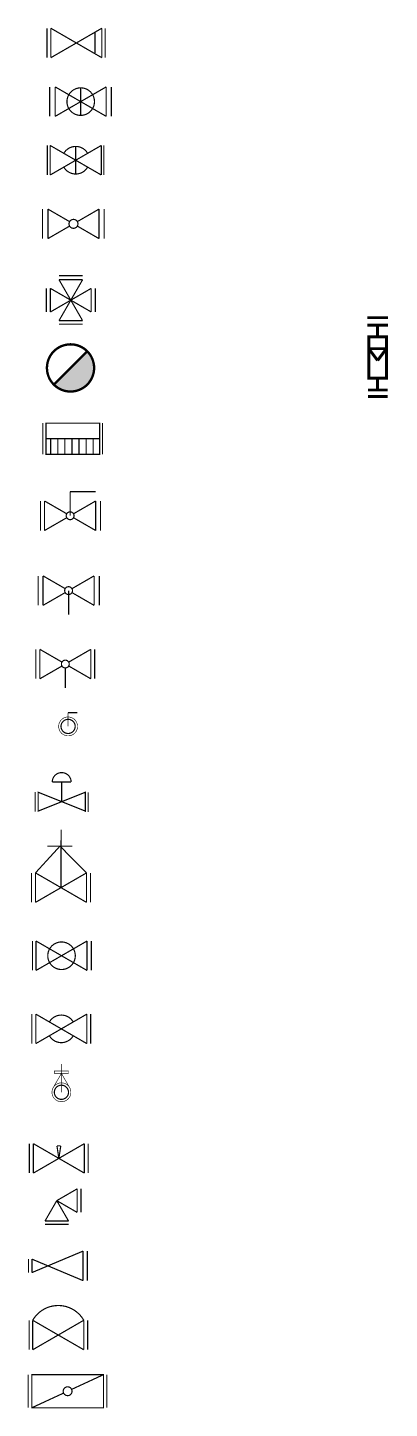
# Model space of a CAD drawing. Extents: x 17 to 170, y -7 to 578.
import ezdxf

# ---------------------------------------------------------------- set-up
doc = ezdxf.new("R2010")
doc.units = 0
doc.linetypes.add('CONTINUOUS1', pattern=[0])
doc.layers.get('0').update_dxf_attribs({"linetype": 'CONTINUOUS'})
doc.layers.add('003_THICK', color=7, linetype='CONTINUOUS1')

# ---------------------------------------------------------------- blocks, each defined once
blk = doc.blocks.new('碟筏')
at = {"layer": '003_THICK', "const_width": 0.5}
for points in [[(17.19, 7.01), (17.19, -7.01)], [(18.71, 7.01), (49.1, 7.01), (49.1, -7.01), (18.71, -7.01), (18.71, 7.01)], [(35.6, 0.78), (49.1, 7.01)], [(49.1, 7.01), (49.1, -7.01)], [(50.51, 7.01), (50.51, -7.01)], [(18.71, -7.01), (32.21, -0.78)]]:
    blk.add_lwpolyline(points, dxfattribs=at)
blk.add_lwpolyline([(32.04, 0, 1), (35.77, 0, 1), (32.04, 0, 1)], format="xyb", dxfattribs=at)
blk = doc.blocks.new('隔膜阀')
at = {"layer": '003_THICK', "const_width": 0.5}
blk.add_lwpolyline([(40.76, 30.06, 0.57735), (19.11, 30.06, 0.57735)], format="xyb", dxfattribs=at)
for points in [[(17.62, 30.06), (17.62, 17.56)], [(19.11, 17.56), (40.76, 30.06)], [(19.11, 30.06), (40.76, 17.56)], [(19.11, 30.06), (19.11, 17.56)], [(40.76, 30.06), (40.76, 17.56)], [(42.37, 30.06), (42.37, 17.56)]]:
    blk.add_lwpolyline(points, dxfattribs=at)
blk = doc.blocks.new('减压阀')
at = {"layer": '003_THICK', "const_width": 0.5}
for points in [[(40.45, 59.35), (18.8, 50.26)], [(40.45, 59.35), (40.45, 46.85)], [(42.27, 59.35), (42.27, 46.85)], [(17.31, 55.94), (17.31, 50.26)], [(18.8, 55.94), (40.45, 46.85)], [(18.8, 55.94), (18.8, 50.26)]]:
    blk.add_lwpolyline(points, dxfattribs=at)
blk = doc.blocks.new('角筏')
at = {"layer": '003_THICK', "const_width": 0.5}
for points in [[(0, 16.87), (8.66, 21.87)], [(8.66, 21.87), (8.66, 11.87)], [(10.29, 21.87), (10.29, 11.87)], [(0, 16.87), (-5, 8.21)], [(0, 16.87), (8.66, 11.87)], [(0, 16.87), (5, 8.21)], [(-5, 8.21), (5, 8.21)], [(-5, 6.8), (5, 6.8)]]:
    blk.add_lwpolyline(points, dxfattribs=at)
blk = doc.blocks.new('节流筏')
at = {"layer": '003_THICK', "const_width": 0.5}
for points in [[(16.66, 6.25), (16.66, -6.25)], [(18.37, 6.25), (40.02, -6.25)], [(18.37, -6.25), (40.02, 6.25)], [(18.37, 6.25), (18.37, -6.25)], [(40.02, 6.25), (40.02, -6.25)], [(41.62, 6.25), (41.62, -6.25)], [(28.38, 5.31), (30.01, 5.31)], [(29.2, 0), (28.38, 5.31)], [(29.2, 0), (30.01, 5.31)]]:
    blk.add_lwpolyline(points, dxfattribs=at)
blk = doc.blocks.new('截止筏（侧视）')
at = {"layer": '003_THICK', "const_width": 0.25}
for points in [[(0, 0), (0, 12)], [(0, 8), (-3.46, 2)], [(-3, 9), (-3, 8), (3, 8), (3, 9), (-3, 9)], [(0, 8), (3.46, 2)]]:
    blk.add_lwpolyline(points, dxfattribs=at)
at = {"layer": '003_THICK'}
for points, const_width in [([(-4, 0, 1), (4, 0, 1), (-4, 0, 1)], 0.25), ([(-3, 0, 1), (3, 0, 1), (-3, 0, 1)], 0.5)]:
    blk.add_lwpolyline(points, format="xyb", dxfattribs=dict(at, const_width=const_width))
blk = doc.blocks.new('截止阀（手柄向后）')
at = {"layer": '003_THICK', "const_width": 0.5}
for points in [[(0, 6.25), (0, -6.25)], [(1.64, 6.25), (23.29, -6.25)], [(1.64, -6.25), (23.29, 6.25)], [(1.64, 6.25), (1.64, -6.25)], [(23.29, 6.25), (23.29, -6.25)], [(24.92, 6.25), (24.92, -6.25)]]:
    blk.add_lwpolyline(points, dxfattribs=at)
for points in [[(17.52, 2.92, 0.57735), (7.41, 2.92, 0.57735)], [(7.41, -2.92, 0.57735), (17.52, -2.92, 0.57735)]]:
    blk.add_lwpolyline(points, format="xyb", dxfattribs=at)
blk = doc.blocks.new('截止阀（手柄向前）')
at = {"layer": '003_THICK', "const_width": 0.5}
for points in [[(0, 6.25), (0, -6.25)], [(1.48, 6.25), (1.48, -6.25)], [(1.48, 6.25), (23.13, -6.25)], [(1.48, -6.25), (23.13, 6.25)], [(23.13, 6.25), (23.13, -6.25)], [(24.97, 6.25), (24.97, -6.25)]]:
    blk.add_lwpolyline(points, dxfattribs=at)
blk.add_lwpolyline([(6.47, 0, 1), (18.14, 0, 1), (6.47, 0, 1)], format="xyb", dxfattribs=at)
blk = doc.blocks.new('截止阀（手柄向上）')
at = {"layer": '003_THICK', "const_width": 0.5}
for points in [[(31.1, 213.28), (31.15, 237.81)], [(20.28, 219.53), (30.67, 230.87)], [(25.38, 230.87), (35.95, 230.87)], [(41.93, 219.53), (30.67, 230.87)], [(18.61, 219.53), (18.61, 207.03)], [(20.28, 207.03), (41.93, 219.53)], [(20.28, 219.53), (41.93, 207.03)], [(20.28, 219.53), (20.28, 207.03)], [(41.93, 219.53), (41.93, 207.03)], [(43.59, 219.53), (43.59, 207.03)]]:
    blk.add_lwpolyline(points, dxfattribs=at)
blk = doc.blocks.new('气动薄膜调节阀')
at = {"const_width": 0.25}
blk.add_lwpolyline([(7.62, 4.18, 1), (3.62, 4.18, 1)], format="xyb", dxfattribs=at)
for points in [[(3.62, 4.18), (7.62, 4.18)], [(5.62, 0.02), (5.62, 4.18)], [(0, -2.08), (0, 2.08)], [(0.63, -1.98), (0.63, 2.02), (10.63, -1.98), (10.63, 2.02), (0.63, -1.98)], [(11.23, -2.13), (11.23, 2.03)]]:
    blk.add_lwpolyline(points, dxfattribs=at)
blk = doc.blocks.new('球筏（侧视）')
at = {"layer": '003_THICK'}
for points, const_width in [([(0, 5.79), (3.97, 5.79)], 0.5), ([(0, 0), (0, 5.79)], 0.25)]:
    blk.add_lwpolyline(points, dxfattribs=dict(at, const_width=const_width))
for points, const_width in [([(-4, 0, 1), (4, 0, 1), (-4, 0, 1)], 0.25), ([(-3, 0, 1), (3, 0, 1), (-3, 0, 1)], 0.5)]:
    blk.add_lwpolyline(points, format="xyb", dxfattribs=dict(at, const_width=const_width))
blk = doc.blocks.new('球阀（手柄向后）')
at = {"layer": '003_THICK', "const_width": 0.5}
for points in [[(16.68, 6.25), (16.68, -6.25)], [(18.37, 6.25), (18.37, -6.25)], [(18.37, 6.25), (27.77, 0.83)], [(30.63, 0.83), (40.02, 6.25)], [(40.02, 6.25), (40.02, -6.25)], [(41.64, 6.25), (41.64, -6.25)], [(18.37, -6.25), (27.77, -0.83)], [(29.2, -1.65), (29.2, -10.18)], [(30.63, -0.83), (40.02, -6.25)]]:
    blk.add_lwpolyline(points, dxfattribs=at)
blk.add_lwpolyline([(27.54, 0, 1), (30.85, 0, 1), (27.54, 0, 1)], format="xyb", dxfattribs=at)
blk = doc.blocks.new('球阀')
at = {"layer": '003_THICK', "const_width": 0.5}
for points in [[(16.3, 6.25), (16.3, -6.25)], [(18.37, 6.25), (27.77, 0.83)], [(18.37, 6.25), (18.37, -6.25)], [(30.63, 0.83), (40.02, 6.25)], [(40.02, 6.25), (40.02, -6.25)], [(42.21, 6.25), (42.21, -6.25)], [(29.2, 0), (29.2, -10.18)], [(18.37, -6.25), (27.77, -0.83)], [(30.63, -0.83), (40.02, -6.25)]]:
    blk.add_lwpolyline(points, dxfattribs=at)
blk.add_lwpolyline([(27.54, 0, 1), (30.85, 0, 1), (27.54, 0, 1)], format="xyb", dxfattribs=at)
blk = doc.blocks.new('球阀（手柄向前）')
at = {"linetype": 'Continuous'}
blk.add_blockref('球阀', (0, 0), dxfattribs=at)
blk = doc.blocks.new('球阀（手柄向上）')
at = {"layer": '003_THICK', "const_width": 0.5}
for points in [[(16.65, 6.25), (16.65, -6.25)], [(18.37, 6.25), (27.77, 0.83)], [(18.37, 6.25), (18.37, -6.25)], [(29.2, 10.18), (40.02, 10.18)], [(29.2, 0), (29.2, 10.18)], [(30.63, 0.83), (40.02, 6.25)], [(40.02, 6.25), (40.02, -6.25)], [(42.09, 6.25), (42.09, -6.25)], [(18.37, -6.25), (27.77, -0.83)], [(30.63, -0.83), (40.02, -6.25)]]:
    blk.add_lwpolyline(points, dxfattribs=at)
blk.add_lwpolyline([(27.54, 0, 1), (30.85, 0, 1), (27.54, 0, 1)], format="xyb", dxfattribs=at)
blk = doc.blocks.new('疏水阀-1')
at = {"layer": '003_THICK', "const_width": 0.5}
for points in [[(8.66, 6.6), (8.66, -6.6)], [(10, 6.6), (32.71, 6.6), (32.71, -6.6), (10, -6.6), (10, 6.6)], [(33.95, 6.6), (33.95, -6.6)], [(10, 0), (32.71, 0)], [(12, -6.6), (12, 0)], [(15, -6.6), (15, 0)], [(18, -6.6), (18, 0)], [(21, -6.6), (21, 0)], [(24, -6.6), (24, 0)], [(27, -6.6), (27, 0)], [(30, -6.6), (30, 0)]]:
    blk.add_lwpolyline(points, dxfattribs=at)
blk = doc.blocks.new('四通阀')
at = {"layer": '003_THICK', "const_width": 0.5}
for points in [[(22.54, 10.39), (12.54, 10.39)], [(22.54, 10.39), (12.54, 10.39)], [(12.54, 10.39), (22.54, 10.39)], [(22.54, 8.66), (12.54, 8.66)], [(22.54, 8.66), (12.54, 8.66)], [(12.54, 8.66), (22.54, 8.66)], [(17.54, 0), (12.54, 8.66)], [(17.54, 0), (12.54, 8.66)], [(17.54, 0), (12.54, 8.66)], [(17.54, 0), (22.54, 8.66)], [(17.54, 0), (22.54, 8.66)], [(17.54, 0), (22.54, 8.66)], [(7.15, 5), (7.15, -5)], [(8.88, 5), (8.88, -5)], [(17.54, 0), (8.88, 5)], [(17.54, 0), (8.88, -5)], [(17.54, 0), (12.54, -8.66)], [(17.54, 0), (12.54, -8.66)], [(17.54, 0), (12.54, -8.66)], [(17.54, 0), (26.2, 5)], [(17.54, 0), (22.54, -8.66)], [(17.54, 0), (22.54, -8.66)], [(17.54, 0), (22.54, -8.66)], [(17.54, 0), (26.2, -5)], [(26.2, 5), (26.2, -5)], [(27.93, 5), (27.93, -5)], [(22.54, -8.66), (12.54, -8.66)], [(22.54, -8.66), (12.54, -8.66)], [(12.54, -8.66), (22.54, -8.66)], [(22.54, -10.18), (12.54, -10.18)], [(22.54, -10.18), (12.54, -10.18)], [(12.54, -10.18), (22.54, -10.18)]]:
    blk.add_lwpolyline(points, dxfattribs=at)
blk = doc.blocks.new('疏水阀-2')
at = {"linetype": 'Continuous'}
blk.add_hatch(color=256, dxfattribs=at).paths.add_polyline_path([(28.07, 426.31, 1), (42.21, 440.45)])
at = {"linetype": 'Continuous', "const_width": 1, "flags": 128}
blk.add_lwpolyline([(42.21, 440.45, -1), (28.07, 426.31, -1)], format="xyb", close=True, dxfattribs=at)
blk.add_lwpolyline([(42.21, 440.45), (28.07, 426.31)], dxfattribs=at)
blk = doc.blocks.new('旋塞阀')
at = {"layer": '003_THICK', "const_width": 0.5}
for points in [[(16.07, 6.25), (16.07, -6.25)], [(18.37, 6.25), (27.56, 0.94)], [(18.37, 6.25), (18.37, -6.25)], [(30.83, 0.94), (40.02, 6.25)], [(40.02, 6.25), (40.02, -6.25)], [(42.21, 6.25), (42.21, -6.25)], [(18.37, -6.25), (27.56, -0.94)], [(30.83, -0.94), (40.02, -6.25)]]:
    blk.add_lwpolyline(points, dxfattribs=at)
blk.add_lwpolyline([(27.31, 0, 1), (31.09, 0, 1), (27.31, 0, 1)], format="xyb", dxfattribs=at)
blk = doc.blocks.new('闸板阀(手柄向后)')
at = {"layer": '003_THICK', "const_width": 0.5}
for points in [[(17.18, 6.25), (17.18, -6.25)], [(18.37, 6.25), (18.37, -6.25)], [(18.37, 6.25), (40.02, -6.25)], [(18.37, -6.25), (40.02, 6.25)], [(29.2, 5.84), (29.2, -5.84)], [(40.02, 6.25), (40.02, -6.25)], [(41.14, 6.25), (41.14, -6.25)]]:
    blk.add_lwpolyline(points, dxfattribs=at)
for points in [[(34.25, 2.92, 0.57735), (24.14, 2.92, 0.57735)], [(24.14, -2.92, 0.57735), (34.25, -2.92, 0.57735)]]:
    blk.add_lwpolyline(points, format="xyb", dxfattribs=at)
blk = doc.blocks.new('闸阀（手柄向前）')
at = {"layer": '003_THICK', "const_width": 0.5}
for points in [[(16.07, 6.25), (16.07, -6.25)], [(18.37, 6.25), (40.02, -6.25)], [(18.37, -6.25), (40.02, 6.25)], [(18.37, 6.25), (18.37, -6.25)], [(29.2, 5.84), (29.2, -5.84)], [(40.02, 6.25), (40.02, -6.25)], [(42.21, 6.25), (42.21, -6.25)]]:
    blk.add_lwpolyline(points, dxfattribs=at)
blk.add_lwpolyline([(23.36, 0, 1), (35.03, 0, 1), (23.36, 0, 1)], format="xyb", dxfattribs=at)
blk = doc.blocks.new('止回阀')
at = {"layer": '003_THICK', "const_width": 0.5}
for points in [[(16.77, 6.25), (16.77, -6.25)], [(18.37, 6.25), (40.02, -6.25)], [(18.37, -6.25), (40.02, 6.25)], [(18.37, 6.25), (18.37, -6.25)], [(40.02, 6.25), (40.02, -6.25)], [(41.41, 6.25), (41.41, -6.25)], [(37.09, 4.56), (37.09, -4.23)]]:
    blk.add_lwpolyline(points, dxfattribs=at)
blk = doc.blocks.new('转子流量计')
at = {"const_width": 5}
for points in [[(-18.1, 133.4), (17.1, 133.4)], [(-18.1, 120.9), (17.1, 120.9)], [(-0.4, 100.9), (-0.4, 120.9)], [(-15.4, 100.9), (-15.4, 30.9), (14.6, 30.9), (14.6, 100.9), (-15.4, 100.9)], [(-0.4, 60.9), (-15.4, 80.9)], [(14.6, 80.9), (-15.4, 80.9)], [(-0.4, 60.9), (14.6, 80.9)], [(-0.4, 30.9), (-0.4, 10.9)], [(-16.7, 10.9), (16.7, 10.9)], [(-16.7, 0), (16.7, 0)]]:
    blk.add_lwpolyline(points, dxfattribs=at)

msp = doc.modelspace()

# ---------------------------------------------------------------- block references
at = {"linetype": 'Continuous'}
for name, p in [('止回阀', (8.41, 571.01)), ('闸阀（手柄向前）', (10.26, 546.17)), ('闸板阀(手柄向后)', (8.15, 521.35)), ('旋塞阀', (7.19, 494.4)), ('四通阀', (17.72, 462.08)), ('疏水阀-2', (0, 0)), ('疏水阀-1', (14.75, 403.39)), ('球阀（手柄向上）', (5.77, 370.78)), ('球阀（手柄向前）', (5.12, 339.07)), ('球阀（手柄向后）', (3.75, 307.97)), ('球筏（侧视）', (34.11, 281.56)), ('截止阀（手柄向上）', (0, 0)), ('截止阀（手柄向前）', (19.02, 184.44)), ('截止阀（手柄向后）', (18.77, 153.47)), ('截止筏（侧视）', (31.28, 126.61)), ('节流筏', (1, 98.62)), ('角筏', (29.31, 63.85)), ('减压阀', (0, 0)), ('隔膜阀', (0, 0)), ('碟筏', (0, 0))]:
    msp.add_blockref(name, p, dxfattribs=at)
for name, p, xscale, yscale, zscale in [('转子流量计', (165.42, 421.32), 0.25, 0.25, 0.25), ('气动薄膜调节阀', (20.16, 249.64), 2, 2, 2)]:
    msp.add_blockref(name, p, dxfattribs=dict(at, xscale=xscale, yscale=yscale, zscale=zscale))

doc.saveas('drawing.dxf')
